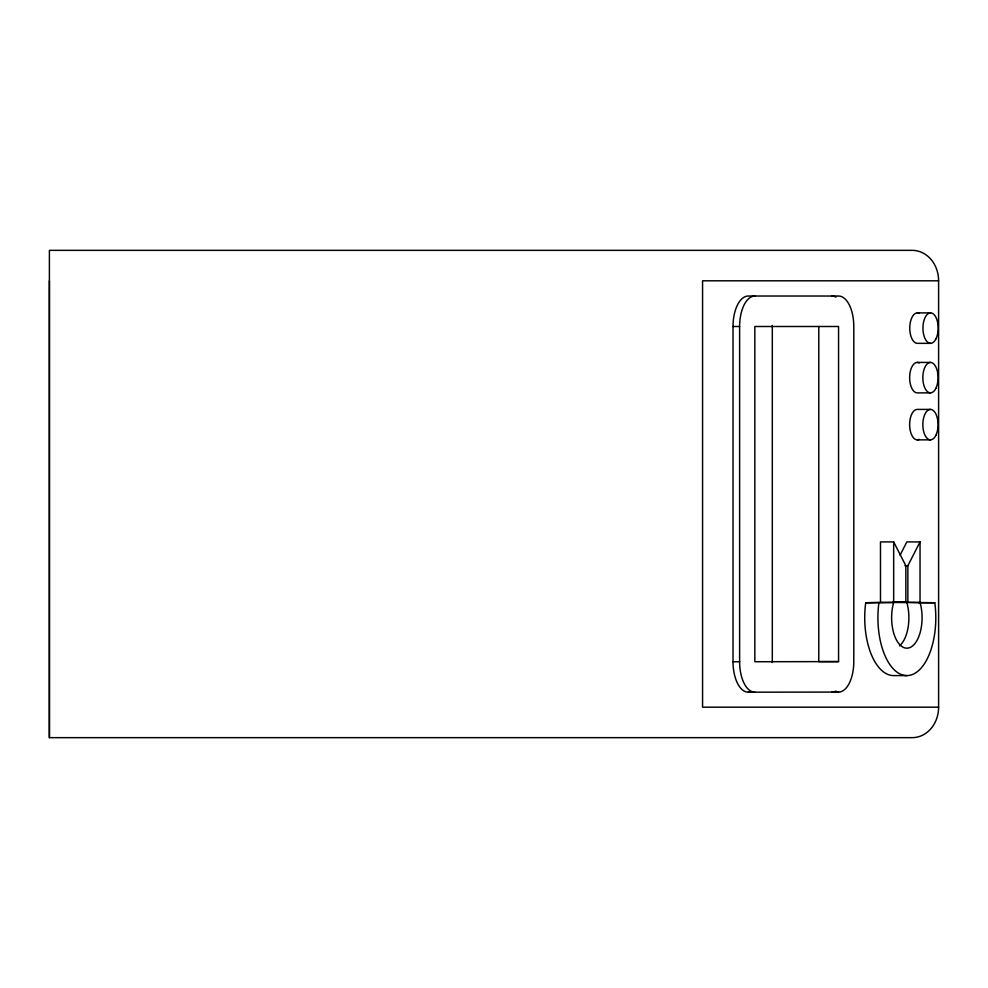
<?xml version="1.0" encoding="UTF-8"?>
<svg xmlns="http://www.w3.org/2000/svg" width="988" height="988" viewBox="0 0 988 988"><rect width="100%" height="100%" fill="white"/><g stroke="black" fill="none" stroke-linecap="round" stroke-linejoin="round"><path stroke-width="1.48" d="M49.4 737.653L49.4 250.347L912.22 250.347A30.455 26.38 -90 0 1 938.6 280.802L938.6 707.198A30.455 26.38 -90 0 1 912.22 737.653L49.4 737.653L49.4 280.802M733.022 661.762L733.022 326.497A30.455 15.228 -90 0 1 748.249 296.029L838.565 296.029A30.455 15.228 -90 0 1 853.793 326.497L853.793 661.59A30.455 15.228 -90 0 1 838.577 692.069L748.249 692.193A30.455 15.228 -90 0 1 733.022 661.762L739.617 661.762A30.455 15.228 -90 0 0 754.844 692.193L748.249 692.193M739.617 661.762L739.617 326.497A30.455 15.228 -90 0 1 754.844 296.029M818.78 326.497L818.78 661.602L838.565 661.602L838.565 326.497L754.844 326.497L754.844 661.738L838.565 661.602M900.08 555.157L906.848 541.918L920.038 541.918L920.038 602.495A30.455 15.228 -90 0 1 906.848 648.177A30.455 15.228 -90 0 1 893.671 602.495L893.671 541.918L880.481 541.918L880.481 602.495L865.71 602.742A57.872 28.936 -90 0 0 893.671 675.594L906.848 675.594A57.872 28.936 -90 0 0 934.809 602.742L892.658 602.285M907.861 602.285L907.861 565.741L920.038 541.918M865.71 602.742L905.848 602.285L905.848 565.741L893.671 541.918M938.6 280.802L702.567 280.802L702.567 707.198L938.6 707.198M917.37 312.887L930.56 312.887M733.022 326.497L739.617 326.497M930.56 343.342L917.37 343.342A15.228 7.62 -90 0 1 909.825 326.126A15.228 7.62 -90 0 1 919.346 313.406M917.247 362.423L930.437 362.423M930.437 392.878L917.247 392.878A15.228 7.62 -90 0 1 909.701 375.662A15.228 7.62 -90 0 1 919.223 362.942M930.437 409.403L917.247 409.403A15.228 7.62 -90 0 0 909.701 426.618A15.228 7.62 -90 0 0 919.223 439.339M917.247 439.858L930.437 439.858M904.934 565.741L907.861 565.741M880.481 602.495L893.671 602.495M894.671 602.285L920.038 602.495M934.809 602.742L918.667 602.692M838.577 692.069L831.982 692.069A30.455 15.228 -90 0 0 835.922 691.02M772.295 325.447L772.295 662.553M906.848 602.495A30.455 15.228 -90 0 1 899.488 645.856M906.848 675.594A57.872 28.936 -90 0 1 878.9 602.742M831.97 296.029A30.455 15.228 90 0 1 835.91 297.079M935.945 338.884A15.228 7.62 -90 0 0 932.536 313.406A15.228 7.62 -90 0 0 923.2 332.067A15.228 7.62 -90 0 0 935.945 338.884M935.821 388.42A15.228 7.62 -90 0 0 932.413 362.942A15.228 7.62 -90 0 0 923.088 381.59A15.228 7.62 -90 0 0 935.821 388.42M935.821 435.399A15.228 7.62 -90 0 0 932.413 409.921A15.228 7.62 -90 0 0 923.088 428.57A15.228 7.62 -90 0 0 935.821 435.399"/></g></svg>
